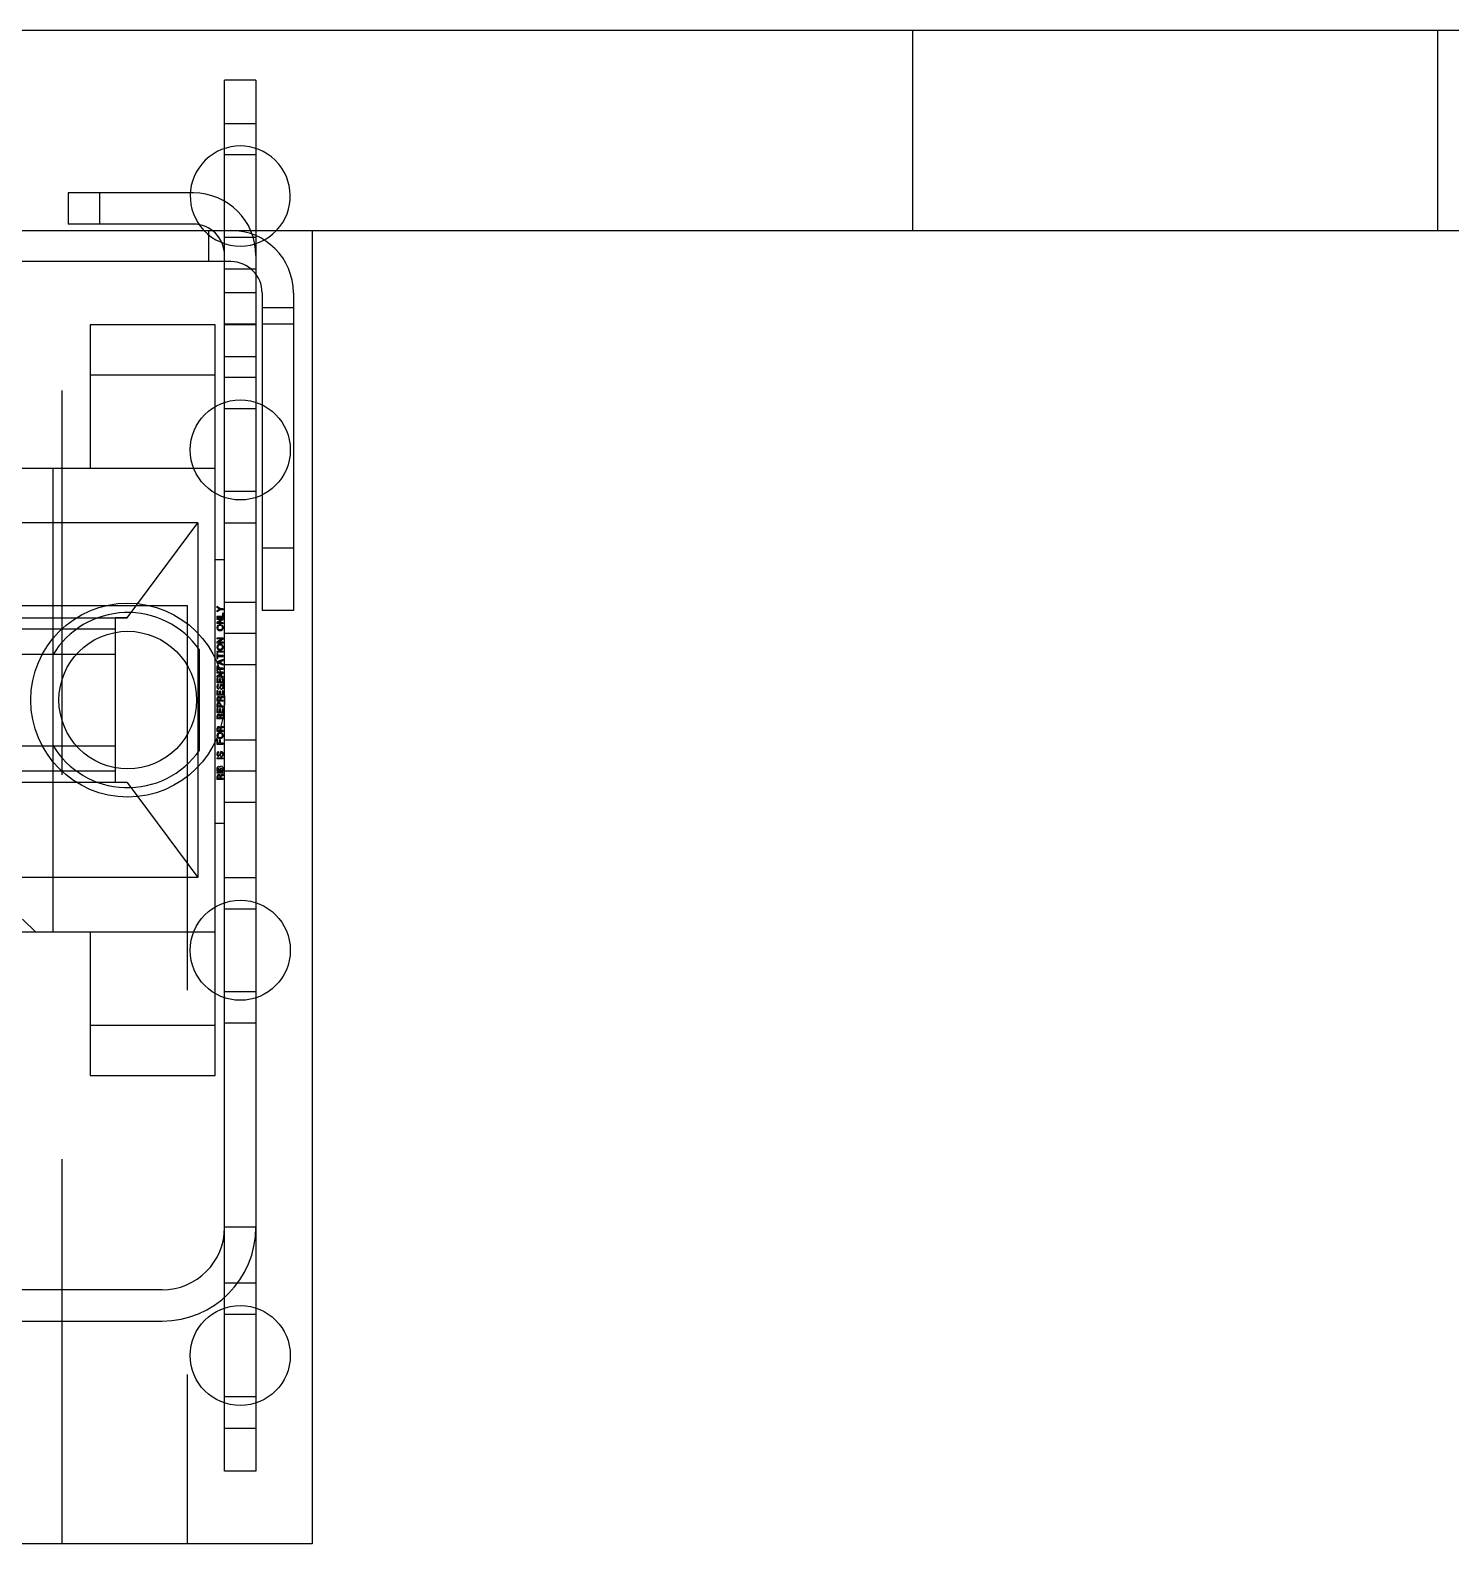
# Model space of a CAD drawing. Header units: millimetres. Extents: x 753 to 1632, y 352 to 973.
# Drawn here: x 1041.27 to 1052.63, y 528.57 to 540.67 of the extents above; entities that cross this region are included whole.
import ezdxf

# ---------------------------------------------------------------- set-up
doc = ezdxf.new("R2010")
doc.units = ezdxf.units.MM
doc.header["$LTSCALE"] = 30.734
doc.linetypes.add('HIDDEN', pattern=[0.2, 0.1, -0.1])
doc.layers.get('0').update_dxf_attribs({"linetype": 'CONTINUOUS'})
for name, color, linetype in [('5_ALL_CURVES', 7, 'CONTINUOUS'), ('CURVES', 7, 'CONTINUOUS'), ('DEFAULT_2', 8, 'HIDDEN')]:
    doc.layers.add(name, color=color, linetype=linetype)

msp = doc.modelspace()

# ---------------------------------------------------------------- linework, layer by layer
at = {"color": 7, "linetype": 'Continuous'}
for p, q in [((1007.02568, 540.66802), (1106.52568, 540.66802)), ((1043.52568, 539.06802), (1043.52568, 528.56802)), ((1043.52568, 528.56802), (1020.52568, 528.56802))]:
    msp.add_line(p, q, dxfattribs=at)
at = {"color": 6, "linetype": 'Continuous'}
for p, q in [((1042.82568, 529.14781), (1042.82568, 540.26781)), ((1043.07568, 540.26781), (1042.82568, 540.26781)), ((1043.07568, 540.26781), (1043.07568, 529.14781)), ((1043.07568, 539.92124), (1042.82568, 539.92124)), ((1043.07568, 539.67124), (1042.82568, 539.67124)), ((1041.57568, 539.36802), (1041.57568, 539.11802)), ((1042.57568, 539.36802), (1041.57568, 539.36802)), ((1041.82568, 539.36802), (1041.82568, 539.11802)), ((1042.57568, 539.11802), (1041.57568, 539.11802)), ((1042.69568, 539.06802), (1042.69568, 538.81802)), ((1043.07568, 539.01124), (1042.82568, 539.01124)), ((1042.87568, 538.81802), (1025.77568, 538.81802)), ((1042.82568, 538.76124), (1043.07568, 538.76124)), ((1043.07568, 538.56802), (1042.82568, 538.56802)), ((1043.12568, 538.56802), (1043.12568, 536.02802)), ((1043.37568, 538.56802), (1043.37568, 536.02802)), ((1043.37568, 538.44802), (1043.12568, 538.44802)), ((1041.75068, 538.31281), (1041.75068, 537.16477)), ((1042.75068, 538.31281), (1041.75068, 538.31281)), ((1042.75068, 532.31281), (1042.75068, 538.31281)), ((1043.07568, 538.31802), (1042.82568, 538.31802)), ((1043.07568, 538.31402), (1042.82568, 538.31402)), ((1043.37568, 538.31802), (1043.12568, 538.31802)), ((1042.82568, 538.06002), (1043.07568, 538.06002)), ((1041.75068, 537.91281), (1042.75068, 537.91281)), ((1043.07568, 537.89124), (1042.82568, 537.89124)), ((1043.07568, 537.64124), (1042.82568, 537.64124)), ((1042.75068, 537.16477), (1025.35068, 537.16477)), ((1041.45068, 537.16477), (1041.45068, 533.46084)), ((1043.07568, 536.98124), (1042.82568, 536.98124)), ((1042.61108, 536.73076), (1025.49028, 536.73076)), ((1042.04706, 535.9715), (1042.61108, 536.73076)), ((1042.61108, 536.73076), (1042.61108, 533.89486)), ((1042.82568, 536.73124), (1043.07568, 536.73124)), ((1043.37568, 536.52802), (1043.12568, 536.52802)), ((1042.75068, 536.43623), (1042.82568, 536.43623)), ((1042.76416, 536.06106), (1042.76416, 536.05293)), ((1042.79291, 536.04293), (1042.76416, 536.06106)), ((1042.78604, 536.03918), (1042.76416, 536.05293)), ((1042.78604, 536.03918), (1042.76416, 536.02543)), ((1042.79291, 536.03543), (1042.76416, 536.01731)), ((1042.81416, 536.04293), (1042.79291, 536.04293)), ((1042.81416, 536.03543), (1042.79291, 536.03543)), ((1042.81416, 536.04293), (1042.81416, 536.03543)), ((1042.82568, 536.09503), (1043.07568, 536.09503)), ((1026.0543, 535.9715), (1042.04706, 535.9715)), ((1042.04706, 535.9715), (1041.95068, 535.96923)), ((1041.95068, 535.96923), (1041.95068, 534.65638)), ((1042.76416, 536.02543), (1042.76416, 536.01731)), ((1042.76416, 535.98106), (1042.76416, 535.97418)), ((1042.80791, 535.98106), (1042.76416, 535.98106)), ((1042.81416, 535.97418), (1042.76416, 535.97418)), ((1042.76416, 535.96418), (1042.76416, 535.95793)), ((1042.81416, 535.96418), (1042.76416, 535.96418)), ((1042.80291, 535.95793), (1042.76416, 535.93231)), ((1042.80291, 535.95793), (1042.76416, 535.95793)), ((1042.76416, 535.93231), (1042.76416, 535.92543)), ((1042.81416, 535.92543), (1042.76416, 535.92543)), ((1042.77291, 535.91043), (1042.76979, 535.90793)), ((1042.77729, 535.91293), (1042.77291, 535.91043)), ((1042.81416, 535.95731), (1042.77541, 535.93168)), ((1042.81416, 535.93168), (1042.77541, 535.93168)), ((1042.78291, 535.91481), (1042.77729, 535.91293)), ((1042.78729, 535.91543), (1042.78291, 535.91481)), ((1042.79104, 535.91543), (1042.78729, 535.91543)), ((1042.79541, 535.91481), (1042.79104, 535.91543)), ((1042.80104, 535.91293), (1042.79541, 535.91481)), ((1042.80479, 535.91043), (1042.80104, 535.91293)), ((1042.80791, 535.90793), (1042.80479, 535.91043)), ((1042.80791, 536.00731), (1042.80791, 535.98106)), ((1042.81416, 536.00731), (1042.80791, 536.00731)), ((1042.81416, 536.00731), (1042.81416, 535.97418)), ((1042.81416, 535.96418), (1042.81416, 535.95731)), ((1042.81416, 535.93168), (1042.81416, 535.92543)), ((1043.37568, 536.02802), (1043.12568, 536.02802)), ((1026.15068, 535.8813), (1041.95068, 535.8813)), ((1042.76479, 535.89731), (1042.76416, 535.89356)), ((1042.76416, 535.89356), (1042.76416, 535.88981)), ((1042.76416, 535.88981), (1042.76479, 535.88606)), ((1042.76416, 535.80793), (1042.76416, 535.80168)), ((1042.81416, 535.80793), (1042.76416, 535.80793)), ((1042.80291, 535.80168), (1042.76416, 535.77606)), ((1042.80291, 535.80168), (1042.76416, 535.80168)), ((1042.76673, 535.90412), (1042.76479, 535.89731)), ((1042.76479, 535.88606), (1042.76647, 535.88016)), ((1042.76647, 535.88016), (1042.77041, 535.87543)), ((1042.76979, 535.90793), (1042.76673, 535.90412)), ((1042.77041, 535.87543), (1042.77354, 535.87293)), ((1042.77166, 535.89731), (1042.77104, 535.89356)), ((1042.77104, 535.89356), (1042.77104, 535.88981)), ((1042.77104, 535.88981), (1042.77166, 535.88606)), ((1042.77404, 535.90446), (1042.77166, 535.89731)), ((1042.77166, 535.88606), (1042.77404, 535.87891)), ((1042.77354, 535.87293), (1042.77729, 535.87043)), ((1042.78291, 535.90793), (1042.77501, 535.9053)), ((1042.78291, 535.87543), (1042.77501, 535.87807)), ((1042.81416, 535.80106), (1042.77541, 535.77543)), ((1042.77729, 535.87043), (1042.78291, 535.86856)), ((1042.78729, 535.90856), (1042.78291, 535.90793)), ((1042.78729, 535.87481), (1042.78291, 535.87543)), ((1042.78291, 535.86856), (1042.78729, 535.86793)), ((1042.79104, 535.90856), (1042.78729, 535.90856)), ((1042.79104, 535.87481), (1042.78729, 535.87481)), ((1042.78729, 535.86793), (1042.79104, 535.86793)), ((1042.79541, 535.90793), (1042.79104, 535.90856)), ((1042.79541, 535.87543), (1042.79104, 535.87481)), ((1042.79104, 535.86793), (1042.79541, 535.86856)), ((1042.80331, 535.9053), (1042.79541, 535.90793)), ((1042.80331, 535.87807), (1042.79541, 535.87543)), ((1042.79541, 535.86856), (1042.80104, 535.87043)), ((1042.80104, 535.87043), (1042.80479, 535.87293)), ((1042.80428, 535.90446), (1042.80666, 535.89731)), ((1042.80666, 535.88606), (1042.80428, 535.87891)), ((1042.80479, 535.87293), (1042.80791, 535.87543)), ((1042.80666, 535.89731), (1042.80729, 535.89356)), ((1042.80729, 535.88981), (1042.80666, 535.88606)), ((1042.80729, 535.89356), (1042.80729, 535.88981)), ((1042.81185, 535.90321), (1042.80791, 535.90793)), ((1042.80791, 535.87543), (1042.81185, 535.88016)), ((1042.81354, 535.89731), (1042.81185, 535.90321)), ((1042.81185, 535.88016), (1042.81354, 535.88606)), ((1042.81416, 535.89356), (1042.81354, 535.89731)), ((1042.81354, 535.88606), (1042.81416, 535.88981)), ((1042.81416, 535.88981), (1042.81416, 535.89356)), ((1042.81416, 535.80793), (1042.81416, 535.80106)), ((1043.07568, 535.84503), (1042.82568, 535.84503)), ((1041.95068, 535.67781), (1026.15068, 535.67781)), ((1042.62368, 534.91072), (1042.62368, 535.71489)), ((1042.76416, 535.77606), (1042.76416, 535.76918)), ((1042.81416, 535.76918), (1042.76416, 535.76918)), ((1042.76479, 535.74106), (1042.76416, 535.73731)), ((1042.76416, 535.73731), (1042.76416, 535.73356)), ((1042.76416, 535.73356), (1042.76479, 535.72981)), ((1042.76416, 535.70168), (1042.76416, 535.69481)), ((1042.81416, 535.70168), (1042.76416, 535.70168)), ((1042.81416, 535.69481), (1042.76416, 535.69481)), ((1042.76416, 535.68481), (1042.76416, 535.64668)), ((1042.77041, 535.68481), (1042.76416, 535.68481)), ((1042.76673, 535.74787), (1042.76479, 535.74106)), ((1042.76479, 535.72981), (1042.76647, 535.72391)), ((1042.76647, 535.72391), (1042.77041, 535.71918)), ((1042.76979, 535.75168), (1042.76673, 535.74787)), ((1042.77291, 535.75418), (1042.76979, 535.75168)), ((1042.77041, 535.71918), (1042.77354, 535.71668)), ((1042.77041, 535.66918), (1042.77041, 535.68481)), ((1042.81416, 535.66918), (1042.77041, 535.66918)), ((1042.77166, 535.74106), (1042.77104, 535.73731)), ((1042.77104, 535.73731), (1042.77104, 535.73356)), ((1042.77104, 535.73356), (1042.77166, 535.72981)), ((1042.77404, 535.74821), (1042.77166, 535.74106)), ((1042.77166, 535.72981), (1042.77404, 535.72266)), ((1042.77729, 535.75668), (1042.77291, 535.75418)), ((1042.77354, 535.71668), (1042.77729, 535.71418)), ((1042.78291, 535.75168), (1042.77501, 535.74905)), ((1042.78291, 535.71918), (1042.77501, 535.72182)), ((1042.81416, 535.77543), (1042.77541, 535.77543)), ((1042.78291, 535.75856), (1042.77729, 535.75668)), ((1042.77729, 535.71418), (1042.78291, 535.71231)), ((1042.78729, 535.75918), (1042.78291, 535.75856)), ((1042.78729, 535.75231), (1042.78291, 535.75168)), ((1042.78729, 535.71856), (1042.78291, 535.71918)), ((1042.78291, 535.71231), (1042.78729, 535.71168)), ((1042.79104, 535.75918), (1042.78729, 535.75918)), ((1042.79104, 535.75231), (1042.78729, 535.75231)), ((1042.79104, 535.71856), (1042.78729, 535.71856)), ((1042.78729, 535.71168), (1042.79104, 535.71168)), ((1042.79541, 535.75856), (1042.79104, 535.75918)), ((1042.79541, 535.75168), (1042.79104, 535.75231)), ((1042.79541, 535.71918), (1042.79104, 535.71856)), ((1042.79104, 535.71168), (1042.79541, 535.71231)), ((1042.80104, 535.75668), (1042.79541, 535.75856)), ((1042.80331, 535.74905), (1042.79541, 535.75168)), ((1042.80331, 535.72182), (1042.79541, 535.71918)), ((1042.79541, 535.71231), (1042.80104, 535.71418)), ((1042.80479, 535.75418), (1042.80104, 535.75668)), ((1042.80104, 535.71418), (1042.80479, 535.71668)), ((1042.80428, 535.74821), (1042.80666, 535.74106)), ((1042.80666, 535.72981), (1042.80428, 535.72266)), ((1042.80791, 535.75168), (1042.80479, 535.75418)), ((1042.80479, 535.71668), (1042.80791, 535.71918)), ((1042.80666, 535.74106), (1042.80729, 535.73731)), ((1042.80729, 535.73356), (1042.80666, 535.72981)), ((1042.80729, 535.73731), (1042.80729, 535.73356)), ((1042.81185, 535.74696), (1042.80791, 535.75168)), ((1042.80791, 535.71918), (1042.81185, 535.72391)), ((1042.81354, 535.74106), (1042.81185, 535.74696)), ((1042.81185, 535.72391), (1042.81354, 535.72981)), ((1042.81416, 535.73731), (1042.81354, 535.74106)), ((1042.81354, 535.72981), (1042.81416, 535.73356)), ((1042.81416, 535.77543), (1042.81416, 535.76918)), ((1042.81416, 535.73356), (1042.81416, 535.73731)), ((1042.81416, 535.70168), (1042.81416, 535.69481)), ((1042.81416, 535.66231), (1042.81416, 535.66918)), ((1042.76416, 535.64668), (1042.77041, 535.64668)), ((1042.81416, 535.63668), (1042.76416, 535.61856)), ((1042.76416, 535.61856), (1042.76416, 535.61106)), ((1042.81416, 535.59293), (1042.76416, 535.61106)), ((1042.76416, 535.58293), (1042.76416, 535.54481)), ((1042.77041, 535.58293), (1042.76416, 535.58293)), ((1042.77041, 535.64668), (1042.77041, 535.66231)), ((1042.77041, 535.66231), (1042.81416, 535.66231)), ((1042.77041, 535.56731), (1042.77041, 535.58293)), ((1042.81416, 535.56731), (1042.77041, 535.56731)), ((1042.77041, 535.54481), (1042.77041, 535.56043)), ((1042.77041, 535.56043), (1042.81416, 535.56043)), ((1042.79291, 535.62293), (1042.77291, 535.61481)), ((1042.79291, 535.60731), (1042.77291, 535.61481)), ((1042.79291, 535.62293), (1042.79291, 535.60731)), ((1042.79916, 535.62418), (1042.81416, 535.62981)), ((1042.79916, 535.60543), (1042.79916, 535.62418)), ((1042.81416, 535.59981), (1042.79916, 535.60543)), ((1042.81416, 535.62981), (1042.81416, 535.63668)), ((1042.81416, 535.59293), (1042.81416, 535.59981)), ((1042.81416, 535.56043), (1042.81416, 535.56731)), ((1043.07568, 535.59503), (1042.82568, 535.59503)), ((1042.76416, 535.54481), (1042.77041, 535.54481)), ((1042.76416, 535.53481), (1042.76416, 535.52856)), ((1042.81416, 535.53481), (1042.76416, 535.53481)), ((1042.80291, 535.52856), (1042.76416, 535.50293)), ((1042.80291, 535.52856), (1042.76416, 535.52856)), ((1042.76416, 535.50293), (1042.76416, 535.49606)), ((1042.81416, 535.49606), (1042.76416, 535.49606)), ((1042.76416, 535.48543), (1042.76416, 535.44981)), ((1042.77041, 535.48543), (1042.76416, 535.48543)), ((1042.81416, 535.44981), (1042.76416, 535.44981)), ((1042.76674, 535.43103), (1042.76479, 535.42418)), ((1042.77148, 535.43672), (1042.76674, 535.43103)), ((1042.77041, 535.48543), (1042.77041, 535.45668)), ((1042.78541, 535.45668), (1042.77041, 535.45668)), ((1042.77229, 535.42793), (1042.77104, 535.42418)), ((1042.77791, 535.43856), (1042.77148, 535.43672)), ((1042.7755, 535.43195), (1042.77229, 535.42793)), ((1042.81416, 535.52793), (1042.77541, 535.50231)), ((1042.81416, 535.50231), (1042.77541, 535.50231)), ((1042.77791, 535.43856), (1042.77791, 535.43127)), ((1042.78916, 535.42543), (1042.78479, 535.41043)), ((1042.78541, 535.48293), (1042.78541, 535.45668)), ((1042.79166, 535.48293), (1042.78541, 535.48293)), ((1042.79379, 535.43931), (1042.78916, 535.42543)), ((1042.79166, 535.48293), (1042.79166, 535.45668)), ((1042.80791, 535.45668), (1042.79166, 535.45668)), ((1042.80676, 535.43854), (1042.79642, 535.44027)), ((1042.81104, 535.43293), (1042.80662, 535.43775)), ((1042.80701, 535.43797), (1042.81104, 535.43293)), ((1042.80729, 535.42543), (1042.80813, 535.41865)), ((1042.80791, 535.48606), (1042.80791, 535.45668)), ((1042.81416, 535.48606), (1042.80791, 535.48606)), ((1042.81104, 535.43293), (1042.81291, 535.42856)), ((1042.81291, 535.42856), (1042.81416, 535.42356)), ((1042.81416, 535.53481), (1042.81416, 535.52793)), ((1042.81416, 535.50231), (1042.81416, 535.49606)), ((1042.81416, 535.48606), (1042.81416, 535.44981)), ((1042.76479, 535.42418), (1042.76416, 535.42043)), ((1042.76416, 535.42043), (1042.76416, 535.41668)), ((1042.76416, 535.41668), (1042.76479, 535.41293)), ((1042.76416, 535.38731), (1042.76416, 535.35168)), ((1042.77041, 535.38731), (1042.76416, 535.38731)), ((1042.81416, 535.35168), (1042.76416, 535.35168)), ((1042.76479, 535.32981), (1042.76416, 535.32481)), ((1042.76416, 535.32481), (1042.76416, 535.30293)), ((1042.76479, 535.41293), (1042.76659, 535.40752)), ((1042.76729, 535.33481), (1042.76479, 535.32981)), ((1042.77041, 535.40293), (1042.76659, 535.40752)), ((1042.77291, 535.33856), (1042.76729, 535.33481)), ((1042.77104, 535.42418), (1042.77015, 535.41887)), ((1042.77015, 535.41887), (1042.77104, 535.41356)), ((1042.77641, 535.39813), (1042.77041, 535.40293)), ((1042.77041, 535.38731), (1042.77041, 535.35856)), ((1042.78541, 535.35856), (1042.77041, 535.35856)), ((1042.77175, 535.33096), (1042.77041, 535.32293)), ((1042.77041, 535.32293), (1042.77041, 535.30981)), ((1042.78791, 535.30981), (1042.77041, 535.30981)), ((1042.77729, 535.33918), (1042.77291, 535.33856)), ((1042.78472, 535.33065), (1042.7736, 535.33065)), ((1042.78104, 535.33918), (1042.77729, 535.33918)), ((1042.78541, 535.33856), (1042.78104, 535.33918)), ((1042.78541, 535.38481), (1042.78541, 535.35856)), ((1042.79166, 535.38481), (1042.78541, 535.38481)), ((1042.79104, 535.33481), (1042.78541, 535.33856)), ((1042.78657, 535.33096), (1042.78791, 535.32293)), ((1042.78791, 535.32293), (1042.78791, 535.30981)), ((1042.79291, 535.41981), (1042.79104, 535.41293)), ((1042.79666, 535.33856), (1042.79104, 535.33481)), ((1042.79166, 535.38481), (1042.79166, 535.35856)), ((1042.80791, 535.35856), (1042.79166, 535.35856)), ((1042.7955, 535.32971), (1042.79416, 535.32168)), ((1042.79416, 535.32168), (1042.79416, 535.30981)), ((1042.81416, 535.30981), (1042.79416, 535.30981)), ((1042.79979, 535.39856), (1042.79541, 535.39793)), ((1042.80104, 535.33918), (1042.79666, 535.33856)), ((1042.80479, 535.33168), (1042.79735, 535.33168)), ((1042.80416, 535.40043), (1042.79979, 535.39856)), ((1042.80479, 535.33918), (1042.80104, 535.33918)), ((1042.80854, 535.40356), (1042.80416, 535.40043)), ((1042.80916, 535.33981), (1042.80479, 535.33918)), ((1042.80979, 535.33231), (1042.80479, 535.33168)), ((1042.80813, 535.41865), (1042.80653, 535.40902)), ((1042.80791, 535.38793), (1042.80791, 535.35856)), ((1042.81416, 535.38793), (1042.80791, 535.38793)), ((1042.81172, 535.40754), (1042.80854, 535.40356)), ((1042.81416, 535.34168), (1042.80916, 535.33981)), ((1042.81416, 535.33356), (1042.80979, 535.33231)), ((1042.81416, 535.41731), (1042.81172, 535.40754)), ((1042.81416, 535.42356), (1042.81416, 535.41731)), ((1042.81416, 535.38793), (1042.81416, 535.35168)), ((1042.81416, 535.34168), (1042.81416, 535.33356)), ((1042.81416, 535.30981), (1042.81416, 535.30293)), ((1042.81416, 535.30293), (1042.76416, 535.30293)), ((1042.76479, 535.28356), (1042.76416, 535.27856)), ((1042.76416, 535.27856), (1042.76416, 535.25668)), ((1042.81416, 535.25668), (1042.76416, 535.25668)), ((1042.76416, 535.24606), (1042.76416, 535.21043)), ((1042.77041, 535.24606), (1042.76416, 535.24606)), ((1042.81416, 535.21043), (1042.76416, 535.21043)), ((1042.76479, 535.18856), (1042.76416, 535.18356)), ((1042.76416, 535.18356), (1042.76416, 535.16168)), ((1042.76729, 535.28856), (1042.76479, 535.28356)), ((1042.76729, 535.19356), (1042.76479, 535.18856)), ((1042.77291, 535.29231), (1042.76729, 535.28856)), ((1042.77291, 535.19731), (1042.76729, 535.19356)), ((1042.77175, 535.28471), (1042.77041, 535.27668)), ((1042.77041, 535.27668), (1042.77041, 535.26356)), ((1042.78791, 535.26356), (1042.77041, 535.26356)), ((1042.77041, 535.24606), (1042.77041, 535.21731)), ((1042.78541, 535.21731), (1042.77041, 535.21731)), ((1042.77175, 535.18971), (1042.77041, 535.18168)), ((1042.77729, 535.29293), (1042.77291, 535.29231)), ((1042.77729, 535.19793), (1042.77291, 535.19731)), ((1042.78472, 535.2844), (1042.7736, 535.2844)), ((1042.78472, 535.1894), (1042.7736, 535.1894)), ((1042.78104, 535.29293), (1042.77729, 535.29293)), ((1042.78104, 535.19793), (1042.77729, 535.19793)), ((1042.78541, 535.29231), (1042.78104, 535.29293)), ((1042.78541, 535.19731), (1042.78104, 535.19793)), ((1042.79104, 535.28856), (1042.78541, 535.29231)), ((1042.78541, 535.24356), (1042.78541, 535.21731)), ((1042.79166, 535.24356), (1042.78541, 535.24356)), ((1042.79104, 535.19356), (1042.78541, 535.19731)), ((1042.78657, 535.28471), (1042.78791, 535.27668)), ((1042.78657, 535.18971), (1042.78791, 535.18168)), ((1042.78791, 535.27668), (1042.78791, 535.26356)), ((1042.79104, 535.28856), (1042.79354, 535.28356)), ((1042.79666, 535.19731), (1042.79104, 535.19356)), ((1042.79166, 535.24356), (1042.79166, 535.21731)), ((1042.80791, 535.21731), (1042.79166, 535.21731)), ((1042.79354, 535.28356), (1042.79416, 535.27856)), ((1042.79416, 535.27856), (1042.79416, 535.26356)), ((1042.81416, 535.26356), (1042.79416, 535.26356)), ((1042.79583, 535.19043), (1042.79416, 535.18043)), ((1042.80479, 535.19043), (1042.79583, 535.19043)), ((1042.80104, 535.19793), (1042.79666, 535.19731)), ((1042.80479, 535.19793), (1042.80104, 535.19793)), ((1042.80916, 535.19856), (1042.80479, 535.19793)), ((1042.80979, 535.19106), (1042.80479, 535.19043)), ((1042.80791, 535.24668), (1042.80791, 535.21731)), ((1042.81416, 535.24668), (1042.80791, 535.24668)), ((1042.81416, 535.20043), (1042.80916, 535.19856)), ((1042.81416, 535.19231), (1042.80979, 535.19106)), ((1042.81416, 535.26356), (1042.81416, 535.25668)), ((1042.81416, 535.24668), (1042.81416, 535.21043)), ((1042.81416, 535.20043), (1042.81416, 535.19231)), ((1042.81416, 535.16168), (1042.76416, 535.16168)), ((1042.76479, 535.08981), (1042.76416, 535.08481)), ((1042.76416, 535.08481), (1042.76416, 535.06293)), ((1042.81416, 535.06293), (1042.76416, 535.06293)), ((1042.76729, 535.09481), (1042.76479, 535.08981)), ((1042.77291, 535.09856), (1042.76729, 535.09481)), ((1042.77041, 535.18168), (1042.77041, 535.16856)), ((1042.78791, 535.16856), (1042.77041, 535.16856)), ((1042.77175, 535.09096), (1042.77041, 535.08293)), ((1042.77041, 535.08293), (1042.77041, 535.06981)), ((1042.78791, 535.06981), (1042.77041, 535.06981)), ((1042.77729, 535.09918), (1042.77291, 535.09856)), ((1042.78472, 535.09065), (1042.7736, 535.09065)), ((1042.78104, 535.09918), (1042.77729, 535.09918)), ((1042.78541, 535.09856), (1042.78104, 535.09918)), ((1042.79104, 535.09481), (1042.78541, 535.09856)), ((1042.78657, 535.09096), (1042.78791, 535.08293)), ((1042.78791, 535.18168), (1042.78791, 535.16856)), ((1042.78791, 535.08293), (1042.78791, 535.06981)), ((1042.79666, 535.09856), (1042.79104, 535.09481)), ((1042.79416, 535.18043), (1042.79416, 535.16856)), ((1042.81416, 535.16856), (1042.79416, 535.16856)), ((1042.7955, 535.08971), (1042.79416, 535.08168)), ((1042.79416, 535.08168), (1042.79416, 535.06981)), ((1042.81416, 535.06981), (1042.79416, 535.06981)), ((1042.80104, 535.09918), (1042.79666, 535.09856)), ((1042.80479, 535.09168), (1042.79735, 535.09168)), ((1042.80479, 535.09918), (1042.80104, 535.09918)), ((1042.80916, 535.09981), (1042.80479, 535.09918)), ((1042.80979, 535.09231), (1042.80479, 535.09168)), ((1042.81416, 535.10168), (1042.80916, 535.09981)), ((1042.81416, 535.09356), (1042.80979, 535.09231)), ((1042.81416, 535.16856), (1042.81416, 535.16168)), ((1042.81416, 535.10168), (1042.81416, 535.09356)), ((1042.81416, 535.06981), (1042.81416, 535.06293)), ((1026.15068, 534.94781), (1041.95068, 534.94781)), ((1042.76479, 535.03481), (1042.76416, 535.03106)), ((1042.76416, 535.03106), (1042.76416, 535.02731)), ((1042.76416, 535.02731), (1042.76479, 535.02356)), ((1042.76416, 534.99543), (1042.76416, 534.96168)), ((1042.77041, 534.99543), (1042.76416, 534.99543)), ((1042.76416, 534.96168), (1042.81416, 534.96168)), ((1042.76673, 535.04162), (1042.76479, 535.03481)), ((1042.76479, 535.02356), (1042.76647, 535.01766)), ((1042.76647, 535.01766), (1042.77041, 535.01293)), ((1042.76979, 535.04543), (1042.76673, 535.04162)), ((1042.77291, 535.04793), (1042.76979, 535.04543)), ((1042.77041, 535.01293), (1042.77354, 535.01043)), ((1042.77041, 534.96856), (1042.77041, 534.99543)), ((1042.78541, 534.96856), (1042.77041, 534.96856)), ((1042.77166, 535.03481), (1042.77104, 535.03106)), ((1042.77104, 535.03106), (1042.77104, 535.02731)), ((1042.77104, 535.02731), (1042.77166, 535.02356)), ((1042.77404, 535.04196), (1042.77166, 535.03481)), ((1042.77166, 535.02356), (1042.77404, 535.01641)), ((1042.77729, 535.05043), (1042.77291, 535.04793)), ((1042.77354, 535.01043), (1042.77729, 535.00793)), ((1042.78291, 535.04543), (1042.77501, 535.0428)), ((1042.78291, 535.01293), (1042.77501, 535.01557)), ((1042.78291, 535.05231), (1042.77729, 535.05043)), ((1042.77729, 535.00793), (1042.78291, 535.00606)), ((1042.78729, 535.05293), (1042.78291, 535.05231)), ((1042.78729, 535.04606), (1042.78291, 535.04543)), ((1042.78729, 535.01231), (1042.78291, 535.01293)), ((1042.78291, 535.00606), (1042.78729, 535.00543)), ((1042.78541, 534.99168), (1042.78541, 534.96856)), ((1042.79166, 534.99168), (1042.78541, 534.99168)), ((1042.79104, 535.05293), (1042.78729, 535.05293)), ((1042.79104, 535.04606), (1042.78729, 535.04606)), ((1042.79104, 535.01231), (1042.78729, 535.01231)), ((1042.78729, 535.00543), (1042.79104, 535.00543)), ((1042.79541, 535.05231), (1042.79104, 535.05293)), ((1042.79541, 535.04543), (1042.79104, 535.04606)), ((1042.79541, 535.01293), (1042.79104, 535.01231)), ((1042.79104, 535.00543), (1042.79541, 535.00606)), ((1042.79166, 534.96856), (1042.79166, 534.99168)), ((1042.81416, 534.96856), (1042.79166, 534.96856)), ((1042.80104, 535.05043), (1042.79541, 535.05231)), ((1042.80331, 535.0428), (1042.79541, 535.04543)), ((1042.80331, 535.01557), (1042.79541, 535.01293)), ((1042.79541, 535.00606), (1042.80104, 535.00793)), ((1042.80479, 535.04793), (1042.80104, 535.05043)), ((1042.80104, 535.00793), (1042.80479, 535.01043)), ((1042.80428, 535.04196), (1042.80666, 535.03481)), ((1042.80666, 535.02356), (1042.80428, 535.01641)), ((1042.80791, 535.04543), (1042.80479, 535.04793)), ((1042.80479, 535.01043), (1042.80791, 535.01293)), ((1042.80666, 535.03481), (1042.80729, 535.03106)), ((1042.80729, 535.02731), (1042.80666, 535.02356)), ((1042.80729, 535.03106), (1042.80729, 535.02731)), ((1042.81185, 535.04071), (1042.80791, 535.04543)), ((1042.80791, 535.01293), (1042.81185, 535.01766)), ((1042.81354, 535.03481), (1042.81185, 535.04071)), ((1042.81185, 535.01766), (1042.81354, 535.02356)), ((1042.81416, 535.03106), (1042.81354, 535.03481)), ((1042.81354, 535.02356), (1042.81416, 535.02731)), ((1042.81416, 535.02731), (1042.81416, 535.03106)), ((1042.81416, 534.96168), (1042.81416, 534.96856)), ((1042.82568, 534.99503), (1043.07568, 534.99503)), ((1042.76479, 534.88606), (1042.76416, 534.88231)), ((1042.76416, 534.88231), (1042.76416, 534.87856)), ((1042.76416, 534.87856), (1042.76479, 534.87481)), ((1042.76416, 534.84981), (1042.76416, 534.84293)), ((1042.81416, 534.84981), (1042.76416, 534.84981)), ((1042.81416, 534.84293), (1042.76416, 534.84293)), ((1042.76674, 534.89291), (1042.76479, 534.88606)), ((1042.76479, 534.87481), (1042.76659, 534.86939)), ((1042.77041, 534.86481), (1042.76659, 534.86939)), ((1042.77148, 534.8986), (1042.76674, 534.89291)), ((1042.77104, 534.88606), (1042.77015, 534.88075)), ((1042.77015, 534.88075), (1042.77104, 534.87543)), ((1042.77641, 534.86001), (1042.77041, 534.86481)), ((1042.77229, 534.88981), (1042.77104, 534.88606)), ((1042.77791, 534.90043), (1042.77148, 534.8986)), ((1042.7755, 534.89382), (1042.77229, 534.88981)), ((1042.77791, 534.90043), (1042.77791, 534.89314)), ((1042.78916, 534.88731), (1042.78479, 534.87231)), ((1042.79379, 534.90119), (1042.78916, 534.88731)), ((1042.79291, 534.88168), (1042.79104, 534.87481)), ((1042.79979, 534.86043), (1042.79541, 534.85981)), ((1042.80676, 534.90042), (1042.79642, 534.90214)), ((1042.80416, 534.86231), (1042.79979, 534.86043)), ((1042.80854, 534.86543), (1042.80416, 534.86231)), ((1042.80813, 534.88052), (1042.80653, 534.8709)), ((1042.81104, 534.89481), (1042.80662, 534.89962)), ((1042.80701, 534.89984), (1042.81104, 534.89481)), ((1042.80729, 534.88731), (1042.80813, 534.88052)), ((1042.81172, 534.86941), (1042.80854, 534.86543)), ((1042.81104, 534.89481), (1042.81291, 534.89043)), ((1042.81416, 534.87918), (1042.81172, 534.86941)), ((1042.81291, 534.89043), (1042.81416, 534.88543)), ((1042.81416, 534.88543), (1042.81416, 534.87918)), ((1042.81416, 534.84981), (1042.81416, 534.84293)), ((1041.95068, 534.74431), (1026.15068, 534.74431)), ((1042.76742, 534.77632), (1042.76416, 534.76981)), ((1042.76416, 534.76981), (1042.76416, 534.74418)), ((1042.76416, 534.74418), (1042.81416, 534.74418)), ((1042.76416, 534.73418), (1042.76416, 534.72731)), ((1042.81416, 534.73418), (1042.76416, 534.73418)), ((1042.81416, 534.72731), (1042.76416, 534.72731)), ((1042.76479, 534.70543), (1042.76416, 534.70043)), ((1042.76416, 534.70043), (1042.76416, 534.67856)), ((1042.76729, 534.71043), (1042.76479, 534.70543)), ((1042.77291, 534.71418), (1042.76729, 534.71043)), ((1042.77616, 534.78197), (1042.7675, 534.7762)), ((1042.78416, 534.75106), (1042.77041, 534.75106)), ((1042.77175, 534.70659), (1042.77041, 534.69856)), ((1042.77729, 534.71481), (1042.77291, 534.71418)), ((1042.78472, 534.70628), (1042.7736, 534.70628)), ((1042.78104, 534.71481), (1042.77729, 534.71481)), ((1042.78588, 534.777), (1042.77842, 534.78197)), ((1042.78541, 534.71418), (1042.78104, 534.71481)), ((1042.79104, 534.71043), (1042.78541, 534.71418)), ((1042.79291, 534.78168), (1042.7857, 534.77688)), ((1042.78657, 534.70659), (1042.78791, 534.69856)), ((1042.80729, 534.75106), (1042.78979, 534.75106)), ((1042.79666, 534.71418), (1042.79104, 534.71043)), ((1042.79885, 534.78338), (1042.79291, 534.78168)), ((1042.7955, 534.70534), (1042.79416, 534.69731)), ((1042.80104, 534.71481), (1042.79666, 534.71418)), ((1042.80479, 534.70731), (1042.79735, 534.70731)), ((1042.80654, 534.78118), (1042.79885, 534.78338)), ((1042.80479, 534.71481), (1042.80104, 534.71481)), ((1042.80916, 534.71543), (1042.80479, 534.71481)), ((1042.80979, 534.70793), (1042.80479, 534.70731)), ((1042.81104, 534.77668), (1042.80654, 534.78118)), ((1042.81416, 534.71731), (1042.80916, 534.71543)), ((1042.81416, 534.70918), (1042.80979, 534.70793)), ((1042.81291, 534.77293), (1042.81104, 534.77668)), ((1042.81416, 534.76793), (1042.81291, 534.77293)), ((1042.81416, 534.74418), (1042.81416, 534.76793)), ((1042.81416, 534.73418), (1042.81416, 534.72731)), ((1042.81416, 534.71731), (1042.81416, 534.70918)), ((1043.07568, 534.74503), (1042.82568, 534.74503)), ((1042.04706, 534.65411), (1026.0543, 534.65411)), ((1041.95068, 534.65638), (1042.04706, 534.65411)), ((1042.04706, 534.65411), (1042.61108, 533.89486)), ((1042.81416, 534.67856), (1042.76416, 534.67856)), ((1042.77041, 534.69856), (1042.77041, 534.68543)), ((1042.78791, 534.68543), (1042.77041, 534.68543)), ((1042.78791, 534.69856), (1042.78791, 534.68543)), ((1042.79416, 534.69731), (1042.79416, 534.68543)), ((1042.81416, 534.68543), (1042.79416, 534.68543)), ((1042.81416, 534.68543), (1042.81416, 534.67856)), ((1043.07568, 534.49503), (1042.82568, 534.49503)), ((1042.75068, 534.32792), (1042.82568, 534.32792)), ((1042.61108, 533.89486), (1025.49028, 533.89486)), ((1043.07568, 533.89124), (1042.82568, 533.89124)), ((1043.07568, 533.64124), (1042.82568, 533.64124)), ((1041.31273, 533.46084), (1041.20946, 533.56233)), ((1025.35068, 533.46084), (1042.75068, 533.46084)), ((1041.75068, 533.46084), (1041.75068, 532.31281)), ((1043.07568, 532.98124), (1042.82568, 532.98124)), ((1041.75068, 532.71281), (1042.75068, 532.71281)), ((1042.82568, 532.73124), (1043.07568, 532.73124)), ((1041.75068, 532.31281), (1042.75068, 532.31281)), ((1043.07568, 531.09781), (1042.82568, 531.09781)), ((1042.32568, 530.59781), (1025.77568, 530.59781)), ((1043.07568, 530.65124), (1042.82568, 530.65124)), ((1025.77568, 530.34781), (1042.32568, 530.34781)), ((1043.07568, 530.40124), (1042.82568, 530.40124)), ((1043.07568, 529.74124), (1042.82568, 529.74124)), ((1042.82568, 529.49124), (1043.07568, 529.49124)), ((1043.07568, 529.14781), (1042.82568, 529.14781))]:
    msp.add_line(p, q, dxfattribs=at)
at = {"color": 3, "linetype": 'Continuous'}
msp.add_line((1007.02568, 539.06802), (1106.52568, 539.06802), dxfattribs=at)
at = {"color": 6, "linetype": 'Continuous'}
msp.add_circle((1042.05068, 535.31281), 0.55, dxfattribs=at)
for centre, radius, start, end in [((1042.57568, 538.86802), 0.5, 0, 90), ((1042.57568, 538.86802), 0.25, 360, 90), ((1042.87568, 538.56802), 0.5, 0, 90), ((1042.87568, 538.56802), 0.25, 0, 90), ((1042.05068, 535.31281), 0.7, 35.057957, 148.997281), ((1042.05068, 535.31281), 0.7, 211.002719, 324.942043), ((1042.32568, 531.09781), 0.75, 270, 0), ((1042.32568, 531.09781), 0.5, 270, 360)]:
    msp.add_arc(centre, radius, start, end, dxfattribs=at)
at = {"color": 7, "linetype": 'Continuous'}
for points, start_tangent, end_tangent in [([(1042.79291, 535.41981), (1042.79753, 535.42806)], (0.30224657, 0.95322978), (0.65708905, 0.75381296)), ([(1042.80053, 535.43183), (1042.79471, 535.42386)], (-0.65713309, -0.75377457), (-0.30585017, -0.95207966)), ([(1042.80729, 535.42543), (1042.80053, 535.43183)], (-0.3974641, 0.91761773), (-0.87423673, 0.48549988)), ([(1042.77104, 535.41356), (1042.77746, 535.40682)], (0.39974209, -0.91662766), (0.7863955, -0.61772334)), ([(1042.77746, 535.40682), (1042.78479, 535.41043)], (0.9708898, 0.23952662), (0.58359712, 0.81204335)), ([(1042.77104, 534.87543), (1042.77746, 534.8687)], (0.39974209, -0.91662766), (0.7863955, -0.61772334)), ([(1042.77746, 534.8687), (1042.78479, 534.87231)], (0.9708898, 0.23952662), (0.58359712, 0.81204335)), ([(1042.79291, 534.88168), (1042.79755, 534.88996)], (0.30582059, 0.95208916), (0.65712718, 0.75377972)), ([(1042.80053, 534.8937), (1042.79471, 534.88573)], (-0.65713309, -0.75377457), (-0.30585017, -0.95207966)), ([(1042.80729, 534.88731), (1042.80053, 534.8937)], (-0.3974641, 0.91761773), (-0.87423673, 0.48549988)), ([(1042.77041, 534.75106), (1042.77381, 534.76379)], (0.05126732, 0.99868497), (0.42460395, 0.90537919)), ([(1042.77651, 534.77006), (1042.77143, 534.75721)], (-0.42424392, -0.90554795), (-0.05591431, -0.99843557)), ([(1042.77651, 534.77006), (1042.78274, 534.75724)], (0.45486705, -0.89055936), (0.09176202, -0.99578097)), ([(1042.78416, 534.75106), (1042.77959, 534.76388)], (-0.09168279, 0.99578826), (-0.45487466, 0.89055547)), ([(1042.78979, 534.75106), (1042.79481, 534.76489), (1042.79854, 534.77154)], (0.07710751, 0.99702278), (0.51822103, 0.85524673)), ([(1042.79854, 534.77154), (1042.80221, 534.76499), (1042.80729, 534.75106)], (0.51767216, -0.85557906), (0.0863596, -0.99626403))]:
    msp.add_spline(points, degree=3, dxfattribs=dict(at, start_tangent=start_tangent, end_tangent=end_tangent))
at = {"color": 6, "linetype": 'Continuous'}
for points, start_tangent, end_tangent in [([(1042.79104, 535.41293), (1042.78347, 535.40325)], (-0.37139068, -0.92847669), (-0.37139068, -0.92847669)), ([(1042.79541, 535.39793), (1042.80007, 535.40675)], (0, 1), (0, 1)), ([(1042.79104, 534.87481), (1042.78347, 534.86512)], (-0.37139067, -0.92847669), (-0.37139067, -0.92847669)), ([(1042.79541, 534.85981), (1042.80007, 534.86863)], (0, 1), (0, 1))]:
    msp.add_spline(points, degree=3, dxfattribs=dict(at, start_tangent=start_tangent, end_tangent=end_tangent))
at = {"layer": '5_ALL_CURVES', "color": 40, "linetype": 'Continuous'}
for centre in [(1042.95068, 537.31281), (1042.95068, 533.31281), (1042.95068, 530.07281)]:
    msp.add_circle(centre, 0.4, dxfattribs=at)
at = {"layer": '5_ALL_CURVES', "color": 8, "linetype": 'HIDDEN'}
msp.add_arc((1042.95068, 539.34281), 0.4, 316.606582, 223.393418, dxfattribs=at)
at = {"layer": '5_ALL_CURVES', "color": 40, "linetype": 'Continuous'}
msp.add_arc((1042.95068, 539.34281), 0.4, 223.393418, 316.606582, dxfattribs=at)
at = {"layer": 'CURVES', "color": 4, "linetype": 'Continuous'}
for centre, radius in [((1042.95068, 537.31281), 0.4), ((1042.05068, 535.31281), 0.775), ((1042.95068, 533.31281), 0.4), ((1042.95068, 530.07281), 0.4)]:
    msp.add_circle(centre, radius, dxfattribs=at)
at = {"layer": 'CURVES', "color": 8, "linetype": 'HIDDEN'}
msp.add_arc((1042.95068, 539.34281), 0.4, 316.606582, 223.393418, dxfattribs=at)
at = {"layer": 'CURVES', "color": 4, "linetype": 'Continuous'}
msp.add_arc((1042.95068, 539.34281), 0.4, 223.393418, 316.606582, dxfattribs=at)
at = {"layer": 'DEFAULT_2', "color": 8, "linetype": 'HIDDEN'}
for p, q in [((1048.32568, 540.66802), (1048.32568, 539.06802)), ((1052.52568, 540.66802), (1052.52568, 539.06802)), ((1041.52568, 528.56802), (1041.52568, 539.06802)), ((1021.52568, 536.06802), (1042.52568, 536.06802)), ((1042.52568, 536.06802), (1042.52568, 528.56802))]:
    msp.add_line(p, q, dxfattribs=at)

doc.saveas('drawing.dxf')
